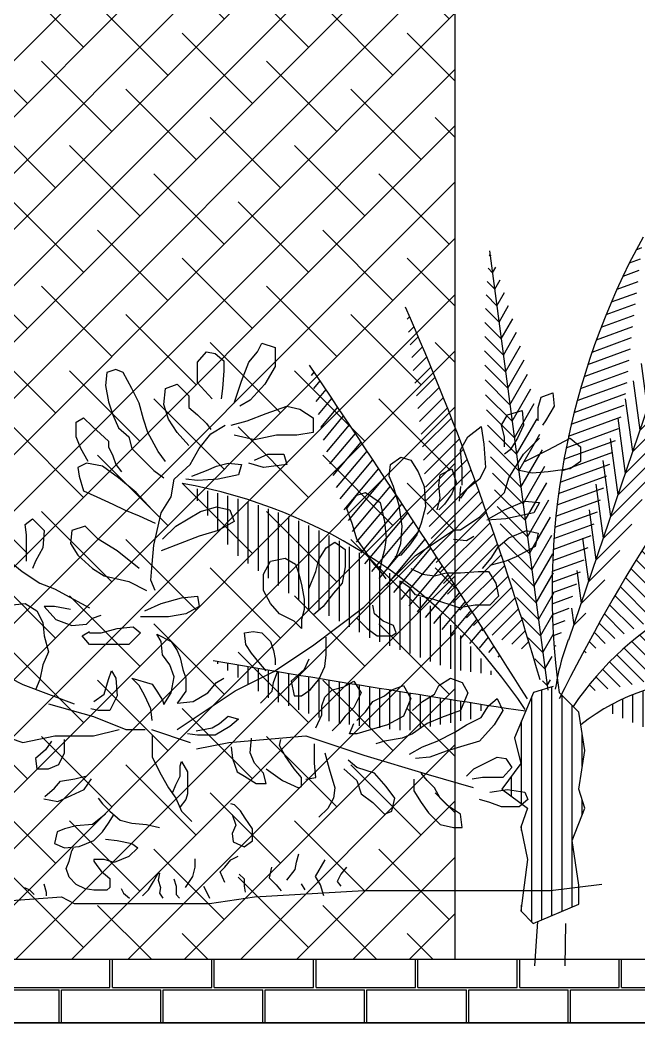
# Model space of a CAD drawing. Header units: inches. Extents: x -370 to 18, y -197 to 199.
# Drawn here: x -22.07 to -20.126, y 12.804 to 15.954 of the extents above; entities that cross this region are included whole.
import ezdxf

# ---------------------------------------------------------------- set-up
doc = ezdxf.new("R2010")
doc.units = ezdxf.units.IN
doc.header["$MEASUREMENT"] = 0
for name, color, linetype in [('artefactos', 1, 'Continuous'), ('aux2', 194, 'Continuous'), ('MUEBLES', 7, 'Continuous')]:
    doc.layers.add(name, color=color, linetype=linetype)

# ---------------------------------------------------------------- blocks, each defined once
blk = doc.blocks.new('A$C1E3C3A8C')
at = {"layer": 'artefactos', "color": 116, "true_color": 0x136734}
for p, q in [((4.071, 0.8853), (4.0776, 0.8985)), ((4.0776, 0.8985), (4.0973, 0.8919)), ((4.0973, 0.8919), (4.0973, 0.8634)), ((3.9811, 0.8699), (3.9942, 0.8853)), ((3.9942, 0.8853), (4.0074, 0.8831)), ((4.0074, 0.8831), (4.0206, 0.8721)), ((4.0578, 0.8699), (4.071, 0.8853)), ((3.8583, 0.859), (3.8451, 0.8546)), ((3.8692, 0.8546), (3.8583, 0.859)), ((3.9811, 0.8392), (3.9811, 0.8699)), ((4.0206, 0.8721), (4.0206, 0.8568)), ((4.0469, 0.8414), (4.0578, 0.8699)), ((4.0973, 0.8634), (4.082, 0.837)), ((3.8451, 0.8546), (3.8429, 0.8348)), ((3.8824, 0.8304), (3.8692, 0.8546)), ((4.0206, 0.8568), (4.0184, 0.8304)), ((3.8429, 0.8348), (3.8473, 0.8107)), ((3.8933, 0.8085), (3.8824, 0.8304)), ((3.9306, 0.8063), (3.9328, 0.8304)), ((3.9328, 0.8304), (3.9504, 0.837)), ((3.9504, 0.837), (3.9679, 0.8195)), ((4.003, 0.8151), (3.9811, 0.8392)), ((4.0184, 0.8304), (4.0162, 0.8151)), ((4.0359, 0.8085), (4.0469, 0.8414)), ((4.082, 0.837), (4.06, 0.8129)), ((3.9679, 0.8195), (3.9679, 0.8019)), ((4.06, 0.8129), (4.0447, 0.8041)), ((4.4921, 0.8019), (4.4965, 0.8173)), ((4.4965, 0.8173), (4.514, 0.8239)), ((4.514, 0.8239), (4.5162, 0.8041)), ((3.8473, 0.8107), (3.8539, 0.7909)), ((3.8999, 0.7843), (3.8933, 0.8085)), ((3.9372, 0.7843), (3.9306, 0.8063)), ((3.9679, 0.8019), (3.9811, 0.7909)), ((4.0842, 0.7931), (4.1149, 0.8041)), ((4.1149, 0.8041), (4.1346, 0.7997)), ((4.1346, 0.7997), (4.1543, 0.7865)), ((4.446, 0.7909), (4.468, 0.7975)), ((4.468, 0.7975), (4.4701, 0.7756)), ((4.4921, 0.7822), (4.4921, 0.8019)), ((4.5162, 0.8041), (4.503, 0.7822)), ((3.799, 0.78), (3.81, 0.7865)), ((3.81, 0.7865), (3.8232, 0.7734)), ((3.8539, 0.7909), (3.8626, 0.7712)), ((3.9065, 0.7646), (3.8999, 0.7843)), ((3.9504, 0.7646), (3.9372, 0.7843)), ((3.9811, 0.7909), (3.9942, 0.7778)), ((4.0556, 0.7822), (4.0842, 0.7931)), ((4.1543, 0.7865), (4.1543, 0.7646)), ((4.4373, 0.7756), (4.446, 0.7909)), ((3.799, 0.758), (3.799, 0.78)), ((3.8232, 0.7734), (3.8473, 0.7514)), ((3.8626, 0.7712), (3.878, 0.758)), ((3.9942, 0.7778), (4.0008, 0.769)), ((4.0008, 0.7624), (4.0227, 0.7756)), ((4.0315, 0.7756), (4.0556, 0.7822)), ((4.3868, 0.758), (4.4065, 0.7734)), ((4.4065, 0.7734), (4.4109, 0.747)), ((4.4416, 0.758), (4.4373, 0.7756)), ((4.4701, 0.7756), (4.4614, 0.7558)), ((4.503, 0.7822), (4.4987, 0.7756)), ((3.8056, 0.7405), (3.799, 0.758)), ((3.878, 0.758), (3.8824, 0.7405)), ((3.9219, 0.7361), (3.9065, 0.7646)), ((3.9679, 0.7448), (3.9504, 0.7646)), ((3.9833, 0.7405), (4.0008, 0.7624)), ((4.0666, 0.7536), (4.0359, 0.7602)), ((4.0995, 0.7602), (4.0666, 0.7536)), ((4.1302, 0.7602), (4.0995, 0.7602)), ((4.1543, 0.7646), (4.1302, 0.7602)), ((4.3758, 0.7383), (4.3868, 0.758)), ((4.4416, 0.7427), (4.4416, 0.758)), ((4.4614, 0.7558), (4.4504, 0.7383)), ((4.4701, 0.7317), (4.4943, 0.7558)), ((4.5074, 0.7383), (4.5403, 0.7558)), ((4.5403, 0.7558), (4.5557, 0.7427)), ((3.8166, 0.7207), (3.8056, 0.7405)), ((3.8473, 0.7514), (3.8473, 0.7427)), ((3.8473, 0.7427), (3.8539, 0.7295)), ((3.8824, 0.7405), (3.9021, 0.7207)), ((3.9701, 0.7163), (3.9833, 0.7405)), ((4.378, 0.7097), (4.3758, 0.7383)), ((4.4109, 0.747), (4.4131, 0.7119)), ((4.4504, 0.7383), (4.4416, 0.7317)), ((4.4723, 0.7207), (4.5074, 0.7383)), ((4.5557, 0.7427), (4.5557, 0.7207)), ((3.8539, 0.7295), (3.8583, 0.7163)), ((3.9328, 0.7207), (3.9219, 0.7361)), ((4.0666, 0.7229), (4.0863, 0.7317)), ((4.0863, 0.7317), (4.1105, 0.7317)), ((4.1105, 0.7317), (4.1149, 0.7163)), ((4.2706, 0.7163), (4.2859, 0.7273)), ((4.2859, 0.7273), (4.3013, 0.7229)), ((4.3013, 0.7229), (4.3122, 0.7053)), ((4.4482, 0.6966), (4.4701, 0.7317)), ((3.8144, 0.7185), (3.8012, 0.7119)), ((3.8012, 0.7119), (3.8034, 0.6988)), ((3.8385, 0.7141), (3.8144, 0.7185)), ((3.8626, 0.6966), (3.8385, 0.7141)), ((3.8583, 0.7163), (3.867, 0.7053)), ((3.9021, 0.7207), (3.9153, 0.7075)), ((3.9153, 0.7075), (3.9306, 0.6966)), ((3.946, 0.6944), (3.9701, 0.7163)), ((3.9723, 0.6988), (3.9942, 0.7075)), ((3.9942, 0.7075), (4.0096, 0.7141)), ((4.0096, 0.7141), (4.0271, 0.7185)), ((4.0271, 0.7185), (4.0469, 0.7163)), ((4.0469, 0.7163), (4.0425, 0.701)), ((4.0798, 0.7119), (4.0578, 0.7185)), ((4.1149, 0.7163), (4.0798, 0.7119)), ((4.2684, 0.6988), (4.2706, 0.7163)), ((4.3451, 0.701), (4.3627, 0.7097)), ((4.3627, 0.7097), (4.3693, 0.69)), ((4.378, 0.6856), (4.378, 0.7097)), ((4.4131, 0.7119), (4.4044, 0.6944)), ((4.4833, 0.7032), (4.4636, 0.7075)), ((4.5403, 0.7097), (4.5074, 0.7053)), ((4.5557, 0.7207), (4.5403, 0.7097)), ((3.8034, 0.6988), (3.81, 0.6768)), ((3.889, 0.6746), (3.8626, 0.6966)), ((3.9416, 0.668), (3.946, 0.6944)), ((3.9811, 0.6922), (3.9635, 0.6944)), ((4.0118, 0.6944), (3.9811, 0.6922)), ((4.0425, 0.701), (4.0118, 0.6944)), ((4.275, 0.6834), (4.2684, 0.6988)), ((4.3122, 0.7053), (4.321, 0.6834)), ((4.3429, 0.6856), (4.3451, 0.701)), ((4.4044, 0.6944), (4.3846, 0.679)), ((4.4416, 0.6746), (4.4482, 0.6966)), ((4.5074, 0.7053), (4.4833, 0.7032)), ((4.2837, 0.6549), (4.275, 0.6834)), ((4.321, 0.6834), (4.3232, 0.6527)), ((4.3451, 0.6658), (4.3429, 0.6856)), ((4.3693, 0.69), (4.3627, 0.6724)), ((4.3758, 0.6834), (4.3736, 0.6615)), ((4.3846, 0.679), (4.3758, 0.6658)), ((3.81, 0.6768), (3.8297, 0.668)), ((3.8297, 0.668), (3.8539, 0.6571)), ((3.9131, 0.6483), (3.889, 0.6746)), ((3.9262, 0.6439), (3.9416, 0.668)), ((4.2048, 0.6505), (4.2201, 0.6702)), ((4.2201, 0.6702), (4.2333, 0.6746)), ((4.2333, 0.6746), (4.2552, 0.6593)), ((4.3408, 0.6483), (4.3451, 0.6658)), ((4.3627, 0.6724), (4.3517, 0.6571)), ((4.4197, 0.6527), (4.4416, 0.6746)), ((3.8539, 0.6571), (3.8714, 0.6483)), ((3.8714, 0.6483), (3.8933, 0.6395)), ((3.9855, 0.6461), (4.0096, 0.6527)), ((4.0096, 0.6527), (4.0293, 0.6483)), ((4.0293, 0.6483), (4.0359, 0.6307)), ((4.2135, 0.6263), (4.2048, 0.6505)), ((4.2552, 0.6593), (4.2618, 0.6307)), ((4.2881, 0.6241), (4.2837, 0.6549)), ((4.3232, 0.6527), (4.3166, 0.6285)), ((4.3517, 0.6571), (4.3429, 0.6483)), ((4.4045, 0.6379), (4.4197, 0.6527)), ((4.4175, 0.6351), (4.4416, 0.6483)), ((4.4416, 0.6483), (4.4723, 0.6615)), ((4.4723, 0.6615), (4.4943, 0.6593)), ((4.4943, 0.6593), (4.4855, 0.6439)), ((3.7223, 0.6263), (3.7332, 0.6351)), ((3.7332, 0.6351), (3.7508, 0.6176)), ((3.8933, 0.6395), (3.9175, 0.6285)), ((3.9219, 0.6241), (3.9262, 0.6439)), ((3.9482, 0.6241), (3.9855, 0.6461)), ((4.3755, 0.6186), (4.4045, 0.6379)), ((4.4438, 0.6351), (4.4153, 0.6329)), ((4.4855, 0.6439), (4.4438, 0.6351)), ((3.7245, 0.611), (3.7223, 0.6263)), ((3.7508, 0.6176), (3.7486, 0.5912)), ((3.7925, 0.6176), (3.7903, 0.5978)), ((3.8122, 0.6241), (3.7925, 0.6176)), ((3.8319, 0.6044), (3.8122, 0.6241)), ((3.9153, 0.5956), (3.9219, 0.6241)), ((3.9284, 0.6044), (3.9482, 0.6241)), ((4.0118, 0.6176), (3.9833, 0.6088)), ((4.0359, 0.6307), (4.0118, 0.6176)), ((4.2201, 0.6044), (4.2135, 0.6263)), ((4.2618, 0.6307), (4.264, 0.6066)), ((4.2859, 0.5978), (4.2881, 0.6241)), ((4.3079, 0.5799), (4.3659, 0.6186)), ((4.3166, 0.6285), (4.31, 0.611)), ((4.3659, 0.6186), (4.3755, 0.6186)), ((4.4482, 0.6066), (4.4745, 0.6176)), ((4.4745, 0.6176), (4.4921, 0.6132)), ((3.7245, 0.5934), (3.7245, 0.611)), ((3.8605, 0.5868), (3.8319, 0.6044)), ((3.9833, 0.6088), (3.9548, 0.5978)), ((4.2311, 0.589), (4.2201, 0.6044)), ((4.264, 0.6066), (4.2618, 0.589)), ((4.31, 0.611), (4.2991, 0.5956)), ((4.3649, 0.6044), (4.3846, 0.6022)), ((4.3846, 0.6022), (4.3956, 0.6088)), ((4.4329, 0.5934), (4.4482, 0.6066)), ((4.4921, 0.6132), (4.4877, 0.5934)), ((3.7245, 0.5715), (3.7245, 0.5934)), ((3.7486, 0.5912), (3.7376, 0.5715)), ((3.7903, 0.5978), (3.8012, 0.5803)), ((3.8933, 0.5605), (3.8605, 0.5868)), ((3.9131, 0.5671), (3.9153, 0.5956)), ((3.9548, 0.5978), (3.9262, 0.5868)), ((4.1631, 0.5737), (4.1741, 0.5912)), ((4.1741, 0.5912), (4.1872, 0.6)), ((4.1872, 0.6), (4.2026, 0.589)), ((4.2026, 0.589), (4.2026, 0.5627)), ((4.2443, 0.5693), (4.2311, 0.589)), ((4.2618, 0.589), (4.2574, 0.5737)), ((4.2793, 0.5781), (4.2859, 0.5978)), ((4.2991, 0.5956), (4.2859, 0.5803)), ((4.4219, 0.5759), (4.4329, 0.5934)), ((4.4877, 0.5934), (4.4592, 0.5781)), ((3.696, 0.5737), (3.7179, 0.5561)), ((3.8012, 0.5803), (3.8232, 0.5605)), ((4.0907, 0.5715), (4.1127, 0.5759)), ((4.1127, 0.5759), (4.128, 0.5671)), ((4.1587, 0.5561), (4.1631, 0.5737)), ((4.2574, 0.5737), (4.2552, 0.5605)), ((4.2662, 0.5605), (4.2793, 0.5781)), ((4.2859, 0.5803), (4.2772, 0.5781)), ((4.2789, 0.5509), (4.3079, 0.5799)), ((4.4087, 0.5605), (4.4219, 0.5759)), ((4.4592, 0.5781), (4.4438, 0.5715)), ((3.7376, 0.5715), (3.7332, 0.5605)), ((3.8232, 0.5605), (3.8407, 0.5495)), ((3.9109, 0.5429), (3.9131, 0.5671)), ((4.0798, 0.5517), (4.0907, 0.5715)), ((4.128, 0.5671), (4.1324, 0.5539)), ((4.2026, 0.5627), (4.1982, 0.5386)), ((4.2574, 0.5539), (4.2443, 0.5693)), ((4.3013, 0.5605), (4.3188, 0.5517)), ((4.4438, 0.5715), (4.4197, 0.5649)), ((3.7179, 0.5561), (3.7442, 0.5386)), ((3.8407, 0.5495), (3.878, 0.5408)), ((3.9175, 0.5276), (3.9109, 0.5429)), ((4.0798, 0.5276), (4.0798, 0.5517)), ((4.1324, 0.5539), (4.1368, 0.5364)), ((4.1478, 0.5298), (4.1587, 0.5561)), ((4.2307, 0.5026), (4.2789, 0.5509)), ((4.264, 0.5451), (4.2574, 0.5539)), ((4.3188, 0.5517), (4.3364, 0.5495)), ((4.3364, 0.5495), (4.3539, 0.5539)), ((4.3539, 0.5539), (4.3758, 0.5539)), ((4.3758, 0.5539), (4.4022, 0.5561)), ((4.4022, 0.5561), (4.4175, 0.5561)), ((4.4175, 0.5561), (4.4285, 0.5386)), ((3.7442, 0.5386), (3.7661, 0.5298)), ((3.7661, 0.5298), (3.7947, 0.5144)), ((3.878, 0.5408), (3.9043, 0.5276)), ((4.0907, 0.5078), (4.0798, 0.5276)), ((4.1368, 0.5364), (4.139, 0.5254)), ((4.1478, 0.5122), (4.1478, 0.5298)), ((4.1982, 0.5386), (4.185, 0.5232)), ((4.2991, 0.532), (4.2859, 0.5408)), ((4.3079, 0.521), (4.2991, 0.532)), ((4.4285, 0.5386), (4.4329, 0.5188)), ((3.7947, 0.5144), (3.8188, 0.5012)), ((3.9262, 0.5078), (3.9569, 0.5166)), ((3.9569, 0.5166), (3.9811, 0.5188)), ((3.9811, 0.5188), (3.9833, 0.5034)), ((4.139, 0.5254), (4.1412, 0.5144)), ((4.1412, 0.5144), (4.1412, 0.4991)), ((4.1478, 0.4991), (4.1478, 0.5122)), ((4.185, 0.5232), (4.1697, 0.5034)), ((4.3342, 0.5144), (4.3079, 0.521)), ((4.3736, 0.5012), (4.3342, 0.5144)), ((4.4329, 0.5188), (4.4197, 0.5056)), ((3.6982, 0.5056), (3.7223, 0.5078)), ((3.7223, 0.5078), (3.7398, 0.4969)), ((3.7398, 0.4969), (3.7486, 0.4793)), ((3.7508, 0.5034), (3.7683, 0.4837)), ((3.7661, 0.5034), (3.7508, 0.5034)), ((3.7903, 0.4991), (3.7661, 0.5034)), ((3.9021, 0.4969), (3.9262, 0.5078)), ((3.9833, 0.5034), (3.9635, 0.4925)), ((4.1039, 0.4925), (4.0907, 0.5078)), ((4.1412, 0.4991), (4.1368, 0.4837)), ((4.1697, 0.5034), (4.1543, 0.4903)), ((4.192, 0.4736), (4.2307, 0.5026)), ((4.2464, 0.4925), (4.2443, 0.5056)), ((4.3978, 0.5056), (4.3736, 0.5012)), ((4.4197, 0.5056), (4.3978, 0.5056)), ((3.7683, 0.4837), (3.7925, 0.4749)), ((3.8144, 0.4771), (3.8232, 0.4859)), ((3.8232, 0.4859), (3.8363, 0.4903)), ((3.9153, 0.4881), (3.8955, 0.4881)), ((3.9372, 0.4881), (3.9153, 0.4881)), ((3.9635, 0.4925), (3.9372, 0.4881)), ((4.1258, 0.4815), (4.1039, 0.4925)), ((4.1368, 0.4705), (4.1258, 0.4815)), ((4.1368, 0.4837), (4.1368, 0.4705)), ((4.2201, 0.4859), (4.2355, 0.4705)), ((4.2596, 0.4815), (4.2464, 0.4925)), ((4.275, 0.4749), (4.2596, 0.4815)), ((3.7486, 0.4793), (3.7508, 0.4596)), ((3.7925, 0.4749), (3.8144, 0.4771)), ((3.8363, 0.4639), (3.8605, 0.4705)), ((3.8605, 0.4705), (3.8846, 0.4727)), ((3.8846, 0.4727), (3.8955, 0.4639)), ((4.1534, 0.4446), (4.192, 0.4736)), ((4.2355, 0.4705), (4.2508, 0.4596)), ((4.2793, 0.4639), (4.275, 0.4749)), ((3.7508, 0.4596), (3.7574, 0.4354)), ((3.8078, 0.4596), (3.8188, 0.4661)), ((3.8188, 0.4464), (3.8078, 0.4596)), ((3.8188, 0.4639), (3.8363, 0.4639)), ((3.8955, 0.4639), (3.878, 0.4464)), ((3.9197, 0.4617), (3.9416, 0.4508)), ((3.9262, 0.4508), (3.9197, 0.4617)), ((4.0513, 0.4639), (4.0644, 0.4661)), ((4.0534, 0.4464), (4.0513, 0.4639)), ((4.0644, 0.4661), (4.0776, 0.4639)), ((4.0776, 0.4639), (4.0907, 0.4508)), ((4.1741, 0.4464), (4.1741, 0.4574)), ((4.2508, 0.4596), (4.2728, 0.4596)), ((4.2728, 0.4596), (4.2793, 0.4639)), ((3.8473, 0.4464), (3.8188, 0.4464)), ((3.878, 0.4464), (3.8473, 0.4464)), ((3.9284, 0.431), (3.9262, 0.4508)), ((3.9416, 0.4508), (3.9504, 0.4376)), ((3.9504, 0.4376), (3.9548, 0.4266)), ((4.0622, 0.4332), (4.0534, 0.4464)), ((4.0907, 0.4508), (4.0951, 0.4376)), ((4.0951, 0.4376), (4.0973, 0.4244)), ((4.0954, 0.4059), (4.1534, 0.4446)), ((4.1741, 0.431), (4.1741, 0.4464)), ((3.7574, 0.4354), (3.7486, 0.4157)), ((3.9394, 0.4157), (3.9284, 0.431)), ((3.9548, 0.4266), (3.9591, 0.4091)), ((4.0732, 0.4201), (4.0622, 0.4332)), ((4.0973, 0.4244), (4.0973, 0.4157)), ((4.1478, 0.4244), (4.1412, 0.4091)), ((4.1719, 0.4135), (4.1741, 0.431)), ((3.6608, 0.4156), (3.7187, 0.3866)), ((3.7486, 0.4157), (3.7442, 0.3937)), ((3.8473, 0.3937), (3.8517, 0.4069)), ((3.8517, 0.4069), (3.8583, 0.3959)), ((3.946, 0.3981), (3.9394, 0.4157)), ((3.9591, 0.4091), (3.9635, 0.3959)), ((4.0842, 0.4069), (4.0732, 0.4201)), ((4.0951, 0.3893), (4.1017, 0.4069)), ((4.1412, 0.4091), (4.1214, 0.3915)), ((4.1631, 0.3937), (4.1719, 0.4135)), ((3.7442, 0.3937), (3.7376, 0.3784)), ((3.8407, 0.3718), (3.8473, 0.3937)), ((3.8583, 0.3959), (3.8605, 0.3696)), ((3.8824, 0.3959), (3.9131, 0.3871)), ((3.8933, 0.3849), (3.8824, 0.3959)), ((3.9416, 0.374), (3.946, 0.3981)), ((3.9635, 0.3959), (3.9635, 0.3762)), ((4.0096, 0.3893), (4.0206, 0.3959)), ((4.0375, 0.377), (4.0954, 0.4059)), ((4.1214, 0.3915), (4.1258, 0.3696)), ((4.1499, 0.3784), (4.1631, 0.3937)), ((4.2004, 0.3827), (4.2157, 0.3915)), ((4.2157, 0.3915), (4.2267, 0.374)), ((4.3429, 0.3849), (4.3605, 0.3959)), ((4.3605, 0.3959), (4.378, 0.3893)), ((3.7187, 0.3866), (3.796, 0.3576)), ((3.9021, 0.3696), (3.8933, 0.3849)), ((3.9131, 0.3871), (3.9197, 0.3762)), ((3.9197, 0.3762), (3.9284, 0.363)), ((3.9505, 0.319), (4.0375, 0.377)), ((3.9635, 0.3762), (3.9526, 0.3608)), ((3.9964, 0.374), (4.0096, 0.3893)), ((4.0754, 0.3586), (4.0929, 0.3762)), ((4.0929, 0.3762), (4.0951, 0.3893)), ((4.1368, 0.3696), (4.1499, 0.3784)), ((4.1719, 0.3674), (4.1828, 0.3784)), ((4.1828, 0.3784), (4.2004, 0.3827)), ((4.2618, 0.3696), (4.2728, 0.3784)), ((4.2728, 0.3784), (4.2903, 0.3849)), ((4.2903, 0.3849), (4.3013, 0.3652)), ((4.3364, 0.3718), (4.3429, 0.3849)), ((4.378, 0.3893), (4.3868, 0.374)), ((3.8254, 0.3608), (3.8407, 0.3718)), ((3.8605, 0.3696), (3.8495, 0.3476)), ((3.9109, 0.3498), (3.9021, 0.3696)), ((3.9284, 0.363), (3.9306, 0.3564)), ((3.9306, 0.3564), (3.9416, 0.374)), ((3.9745, 0.3608), (3.9964, 0.374)), ((4.1258, 0.3696), (4.1368, 0.3696)), ((4.1675, 0.3542), (4.1719, 0.3674)), ((4.2267, 0.374), (4.2157, 0.352)), ((4.2443, 0.3608), (4.2618, 0.3696)), ((4.3013, 0.3652), (4.2903, 0.3389)), ((4.3188, 0.3608), (4.3364, 0.3718)), ((4.3868, 0.374), (4.3758, 0.3476)), ((4.4175, 0.3542), (4.4307, 0.3652)), ((4.4307, 0.3652), (4.4394, 0.3476)), ((3.7574, 0.3576), (3.825, 0.3383)), ((3.8319, 0.3476), (3.821, 0.3498)), ((3.8495, 0.3476), (3.8319, 0.3476)), ((3.9131, 0.3323), (3.9109, 0.3498)), ((3.9504, 0.3586), (3.9745, 0.3608)), ((3.9526, 0.3608), (3.9504, 0.3586)), ((4.1675, 0.341), (4.1675, 0.3542)), ((4.2157, 0.352), (4.2026, 0.3389)), ((4.2333, 0.3454), (4.2443, 0.3608)), ((4.3035, 0.3476), (4.3188, 0.3608)), ((4.3758, 0.3476), (4.3473, 0.3367)), ((4.4065, 0.3367), (4.4175, 0.3542)), ((4.4394, 0.3476), (4.4263, 0.3257)), ((3.825, 0.3383), (3.8733, 0.319)), ((4.014, 0.3279), (4.0271, 0.3389)), ((4.0271, 0.3389), (4.0425, 0.3345)), ((4.0425, 0.3345), (4.0293, 0.3235)), ((4.1587, 0.3213), (4.1675, 0.341)), ((4.2026, 0.3389), (4.1938, 0.3279)), ((4.2201, 0.3323), (4.2333, 0.3454)), ((4.2903, 0.3389), (4.2662, 0.3257)), ((4.3473, 0.3367), (4.3254, 0.3279)), ((4.3846, 0.3257), (4.4065, 0.3367)), ((3.6608, 0.319), (3.7187, 0.2996)), ((3.825, 0.3093), (3.8636, 0.319)), ((3.8733, 0.319), (3.9022, 0.319)), ((3.9119, 0.319), (3.9699, 0.2996)), ((3.9789, 0.3169), (4.003, 0.3213)), ((4.003, 0.3213), (4.014, 0.3279)), ((4.0293, 0.3235), (4.0074, 0.3103)), ((4.185, 0.3191), (4.1828, 0.3169)), ((4.1938, 0.3279), (4.185, 0.3191)), ((4.2092, 0.3125), (4.2157, 0.3279)), ((4.2421, 0.3191), (4.2201, 0.3125)), ((4.2662, 0.3257), (4.2421, 0.3191)), ((4.3254, 0.3279), (4.3035, 0.3125)), ((4.3671, 0.3147), (4.3846, 0.3257)), ((4.4263, 0.3257), (4.4044, 0.3015)), ((3.7187, 0.2996), (3.767, 0.3093)), ((3.7618, 0.3015), (3.753, 0.2884)), ((3.767, 0.3093), (3.825, 0.3093)), ((3.7815, 0.284), (3.7815, 0.3037)), ((3.9131, 0.3103), (3.9131, 0.2774)), ((3.9811, 0.3103), (3.9657, 0.3125)), ((4.0074, 0.3103), (3.9811, 0.3103)), ((4.0278, 0.2996), (4.1437, 0.3093)), ((4.06, 0.284), (4.0622, 0.3059)), ((4.1039, 0.295), (4.1061, 0.3037)), ((4.1437, 0.3093), (4.2307, 0.2803)), ((4.2201, 0.3125), (4.2092, 0.3125)), ((4.2618, 0.3015), (4.2486, 0.2972)), ((4.2881, 0.3059), (4.2618, 0.3015)), ((4.3035, 0.3125), (4.2881, 0.3059)), ((4.3188, 0.2928), (4.3408, 0.3015)), ((4.3408, 0.3015), (4.3671, 0.3147)), ((4.4044, 0.3015), (4.3758, 0.2928)), ((3.753, 0.2884), (3.7376, 0.2752)), ((3.9795, 0.29), (4.0278, 0.2996)), ((4.0315, 0.2928), (4.0337, 0.2752)), ((4.1127, 0.2796), (4.1039, 0.295)), ((4.1565, 0.284), (4.1565, 0.2972)), ((4.2991, 0.2818), (4.3188, 0.2928)), ((4.3539, 0.2862), (4.3298, 0.2774)), ((4.3758, 0.2928), (4.3539, 0.2862)), ((3.7376, 0.2752), (3.7398, 0.2598)), ((3.7727, 0.2664), (3.7815, 0.284)), ((3.9131, 0.2774), (3.9262, 0.2511)), ((3.9548, 0.2642), (3.9569, 0.2708)), ((3.9569, 0.2708), (3.9657, 0.2555)), ((4.0337, 0.2752), (4.0403, 0.2555)), ((4.0666, 0.2686), (4.06, 0.284)), ((4.1258, 0.2598), (4.1127, 0.2796)), ((4.1565, 0.2686), (4.1565, 0.284)), ((4.1719, 0.284), (4.1785, 0.2598)), ((4.2201, 0.262), (4.207, 0.273)), ((4.2307, 0.2803), (4.3272, 0.2513)), ((4.3298, 0.2774), (4.3079, 0.2752)), ((4.3956, 0.2598), (4.4175, 0.2708)), ((4.4175, 0.2708), (4.4307, 0.2774)), ((4.4307, 0.2774), (4.4438, 0.2752)), ((4.4438, 0.2752), (4.4526, 0.262)), ((3.7398, 0.2598), (3.7574, 0.2598)), ((3.7574, 0.2598), (3.7727, 0.2664)), ((3.9548, 0.2577), (3.9548, 0.2642)), ((3.9548, 0.2489), (3.9548, 0.2577)), ((4.0798, 0.2533), (4.0666, 0.2686)), ((4.0842, 0.2598), (4.1083, 0.2423)), ((4.1368, 0.2467), (4.1258, 0.2598)), ((4.1587, 0.2467), (4.1565, 0.2686)), ((4.1785, 0.2598), (4.1872, 0.2313)), ((4.2004, 0.2598), (4.2201, 0.2423)), ((4.2464, 0.2533), (4.2201, 0.262)), ((4.3846, 0.2489), (4.3956, 0.2598)), ((4.4526, 0.262), (4.4394, 0.2467)), ((3.7662, 0.2308), (3.7751, 0.2415)), ((3.7751, 0.2415), (3.7966, 0.2451)), ((3.7966, 0.2451), (3.8127, 0.2487)), ((3.8109, 0.229), (3.8217, 0.2451)), ((3.9262, 0.2511), (3.9372, 0.2313)), ((3.9482, 0.2357), (3.9548, 0.2489)), ((3.9657, 0.2555), (3.9657, 0.2445)), ((3.9657, 0.2445), (3.9657, 0.2225)), ((4.0403, 0.2555), (4.0513, 0.2489)), ((4.0513, 0.2489), (4.0688, 0.2379)), ((4.0842, 0.2379), (4.0798, 0.2533)), ((4.1083, 0.2423), (4.1324, 0.2313)), ((4.1368, 0.2335), (4.1368, 0.2467)), ((4.1434, 0.2445), (4.1587, 0.2467)), ((4.2201, 0.2423), (4.2267, 0.2225)), ((4.264, 0.2335), (4.2464, 0.2533)), ((4.3057, 0.2445), (4.3057, 0.2269)), ((4.3254, 0.2423), (4.3166, 0.2533)), ((4.3364, 0.2313), (4.3254, 0.2423)), ((4.3272, 0.2513), (4.3949, 0.232)), ((4.4087, 0.2467), (4.3934, 0.2445)), ((4.4394, 0.2467), (4.4087, 0.2467)), ((3.7519, 0.2182), (3.7662, 0.2308)), ((3.7912, 0.22), (3.8109, 0.229)), ((3.9372, 0.2313), (3.9482, 0.216)), ((3.9438, 0.2247), (3.9482, 0.2357)), ((4.0688, 0.2379), (4.0842, 0.2379)), ((4.1324, 0.2313), (4.1368, 0.2335)), ((4.1872, 0.2313), (4.185, 0.216)), ((4.2772, 0.216), (4.264, 0.2335)), ((4.3057, 0.2269), (4.3166, 0.2094)), ((4.3451, 0.216), (4.3364, 0.2313)), ((4.4197, 0.2247), (4.446, 0.2291)), ((4.446, 0.2291), (4.4723, 0.2247)), ((3.7501, 0.2147), (3.7715, 0.2111)), ((3.7715, 0.2111), (3.7912, 0.22)), ((3.8319, 0.216), (3.8385, 0.2072)), ((3.9482, 0.216), (3.9569, 0.1962)), ((3.9635, 0.2138), (3.9548, 0.2028)), ((3.9657, 0.2225), (3.9635, 0.2138)), ((4.185, 0.216), (4.1763, 0.2006)), ((4.2267, 0.2225), (4.2443, 0.2094)), ((4.2728, 0.1962), (4.2772, 0.216)), ((4.3561, 0.205), (4.3451, 0.216)), ((4.4197, 0.2094), (4.4044, 0.2138)), ((4.4767, 0.2138), (4.4636, 0.2028)), ((4.4723, 0.2247), (4.4767, 0.2138)), ((3.8385, 0.2072), (3.8495, 0.1962)), ((3.8495, 0.1962), (3.8648, 0.183)), ((3.9569, 0.1962), (3.9723, 0.1808)), ((4.0365, 0.2057), (4.0311, 0.2075)), ((4.0454, 0.1968), (4.0365, 0.2057)), ((4.0526, 0.186), (4.0454, 0.1968)), ((4.1763, 0.2006), (4.1631, 0.1874)), ((4.2443, 0.2094), (4.2618, 0.1918)), ((4.2618, 0.1918), (4.2728, 0.1962)), ((4.3166, 0.2094), (4.3276, 0.194)), ((4.3758, 0.1918), (4.3561, 0.205)), ((4.4373, 0.2028), (4.4197, 0.2094)), ((4.4636, 0.2028), (4.4373, 0.2028)), ((3.8429, 0.1918), (3.8232, 0.1765)), ((3.8473, 0.1786), (3.8561, 0.1918)), ((3.8648, 0.183), (3.8824, 0.1786)), ((4.0329, 0.1914), (4.0383, 0.1753)), ((4.0633, 0.1699), (4.0526, 0.186)), ((4.3276, 0.194), (4.3451, 0.1765)), ((4.378, 0.1721), (4.3758, 0.1918)), ((3.7815, 0.1699), (3.7705, 0.1655)), ((3.799, 0.1743), (3.7815, 0.1699)), ((3.8232, 0.1765), (3.799, 0.1743)), ((3.8385, 0.1655), (3.8473, 0.1786)), ((3.8824, 0.1786), (3.9043, 0.1765)), ((3.9043, 0.1765), (3.9241, 0.1721)), ((4.0383, 0.1753), (4.0329, 0.1627)), ((4.0633, 0.152), (4.0633, 0.1699)), ((4.3451, 0.1765), (4.3649, 0.1721)), ((4.3649, 0.1721), (4.378, 0.1721)), ((3.7705, 0.1655), (3.7661, 0.1479)), ((3.8034, 0.1435), (3.8254, 0.1523)), ((3.8254, 0.1523), (3.8385, 0.1655)), ((3.8429, 0.1545), (3.8605, 0.1523)), ((3.8605, 0.1523), (3.8824, 0.1479)), ((4.0329, 0.1627), (4.0347, 0.1502)), ((4.0508, 0.143), (4.0633, 0.152)), ((3.7661, 0.1479), (3.7815, 0.1413)), ((3.7815, 0.1413), (3.8034, 0.1435)), ((3.7881, 0.1216), (3.7925, 0.137)), ((3.7925, 0.137), (3.7947, 0.1413)), ((3.8912, 0.1413), (3.878, 0.1282)), ((3.8824, 0.1479), (3.8912, 0.1413)), ((4.0347, 0.1502), (4.0508, 0.143)), ((3.7837, 0.1106), (3.7881, 0.1216)), ((3.8254, 0.1238), (3.8254, 0.1216)), ((3.8407, 0.1238), (3.8254, 0.1238)), ((3.8254, 0.1216), (3.8297, 0.115)), ((3.8561, 0.1194), (3.8407, 0.1238)), ((3.878, 0.1282), (3.8561, 0.1194)), ((3.9774, 0.1126), (3.9774, 0.1251)), ((4.0221, 0.1126), (4.0311, 0.1233)), ((4.0311, 0.1233), (4.0418, 0.1287)), ((4.1295, 0.1197), (4.1331, 0.1323)), ((4.1582, 0.0982), (4.1725, 0.1233)), ((3.7881, 0.0974), (3.7837, 0.1106)), ((3.8297, 0.115), (3.8363, 0.1062)), ((3.8363, 0.1062), (3.8495, 0.0953)), ((3.9738, 0.0982), (3.9774, 0.1126)), ((4.015, 0.1054), (4.0221, 0.1126)), ((4.0221, 0.0893), (4.015, 0.1054)), ((4.0919, 0.1126), (4.0884, 0.0964)), ((4.1152, 0.0929), (4.1277, 0.109)), ((4.1277, 0.109), (4.1295, 0.1197)), ((4.2047, 0.1126), (4.1958, 0.1018)), ((3.799, 0.0865), (3.7881, 0.0974)), ((3.8495, 0.0953), (3.8495, 0.0821)), ((3.9076, 0.0785), (3.9147, 0.0911)), ((3.9147, 0.0911), (3.9219, 0.1036)), ((3.9237, 0.1036), (3.9219, 0.0929)), ((3.9219, 0.1036), (3.9237, 0.1036)), ((3.9219, 0.0929), (3.9255, 0.0821)), ((3.9452, 0.0947), (3.9488, 0.0839)), ((3.9631, 0.0821), (3.9738, 0.0982)), ((4.0436, 0.1018), (4.0508, 0.0947)), ((4.0508, 0.0947), (4.0508, 0.0839)), ((4.0884, 0.0964), (4.0991, 0.0857)), ((4.1653, 0.0857), (4.1582, 0.0982)), ((4.1958, 0.1018), (4.1904, 0.0911)), ((4.1904, 0.0911), (4.1958, 0.0839)), ((3.7214, 0.0821), (3.7286, 0.0785)), ((3.7286, 0.0785), (3.7357, 0.0714)), ((3.7501, 0.0875), (3.7536, 0.075)), ((3.8122, 0.0799), (3.799, 0.0865)), ((3.8254, 0.0777), (3.8122, 0.0799)), ((3.8451, 0.0777), (3.8254, 0.0777)), ((3.8495, 0.0821), (3.8451, 0.0777)), ((3.8664, 0.0803), (3.87, 0.0732)), ((3.8986, 0.0696), (3.9076, 0.0785)), ((3.9255, 0.0821), (3.9237, 0.0732)), ((3.9488, 0.0839), (3.9488, 0.0714)), ((3.9899, 0.0839), (3.9953, 0.0732)), ((4.0508, 0.0839), (4.0526, 0.075)), ((4.0665, 0.0677), (4.2307, 0.0773)), ((4.0991, 0.0857), (4.1063, 0.0767)), ((4.1367, 0.0875), (4.1421, 0.0785)), ((4.1707, 0.0696), (4.1653, 0.0857)), ((4.2307, 0.0773), (4.3176, 0.0773)), ((4.3176, 0.0773), (4.4335, 0.0773)), ((4.4335, 0.0773), (4.5108, 0.0773)), ((4.5108, 0.0773), (4.588, 0.087)), ((3.6415, 0.058), (3.7767, 0.0677)), ((3.7536, 0.075), (3.7536, 0.0696)), ((3.7767, 0.0677), (3.796, 0.058)), ((3.87, 0.0732), (3.8789, 0.066)), ((3.9237, 0.0732), (3.9291, 0.066)), ((3.9488, 0.0714), (3.9541, 0.066)), ((3.9953, 0.0732), (3.9989, 0.066)), ((3.9988, 0.058), (4.0665, 0.0677)), ((3.796, 0.058), (3.8829, 0.058)), ((3.8829, 0.058), (3.9988, 0.058))]:
    blk.add_line(p, q, dxfattribs=at)
blk = doc.blocks.new('*X67')
at = {"color": 0}
for p, q in [((18.5937, 10.2216), (18.5989, 10.2268)), ((18.5968, 10.1964), (18.6074, 10.207)), ((18.5999, 10.1712), (18.6159, 10.1872)), ((18.603, 10.146), (18.6243, 10.1673)), ((18.6061, 10.1208), (18.6327, 10.1474)), ((18.6091, 10.0956), (18.641, 10.1274)), ((18.6122, 10.0704), (18.6492, 10.1073)), ((18.6153, 10.0452), (18.6574, 10.0872)), ((18.6184, 10.02), (18.6655, 10.0671)), ((18.6215, 9.9948), (18.6735, 10.0468)), ((18.6246, 9.9696), (18.6815, 10.0265)), ((18.6265, 9.9433), (18.6894, 10.0061)), ((18.6283, 9.9167), (18.6973, 9.9857)), ((18.63, 9.8902), (18.7051, 9.9652)), ((18.6318, 9.8636), (18.7128, 9.9447)), ((18.6335, 9.8371), (18.7205, 9.9241)), ((18.6375, 9.8128), (18.7281, 9.9034)), ((18.6416, 9.7887), (18.7356, 9.8826)), ((18.6458, 9.7645), (18.7431, 9.8618)), ((18.651, 9.7415), (18.7505, 9.841)), ((18.6585, 9.7207), (18.7579, 9.82)), ((18.666, 9.6999), (18.7651, 9.799)), ((18.6735, 9.6791), (18.7723, 9.7779)), ((18.6849, 9.6622), (18.7795, 9.7568)), ((18.6982, 9.6472), (18.7866, 9.7356)), ((18.7115, 9.6323), (18.7936, 9.7143)), ((18.7249, 9.6173), (18.8005, 9.693)), ((18.7423, 9.6065), (18.8074, 9.6716)), ((18.7618, 9.5977), (18.8142, 9.6501)), ((18.7812, 9.5888), (18.821, 9.6286)), ((18.8005, 9.5799), (18.8276, 9.607)), ((18.8199, 9.5709), (18.8342, 9.5853)), ((18.8394, 9.5621), (18.8408, 9.5635))]:
    blk.add_line(p, q, dxfattribs=at)
blk = doc.blocks.new('*X66')
at = {"color": 0}
for p, q in [((18.7583, 10.3462), (18.7561, 10.3484)), ((18.7626, 10.3136), (18.7537, 10.3225)), ((18.7669, 10.281), (18.7517, 10.2962)), ((18.7712, 10.2484), (18.75, 10.2697)), ((18.7755, 10.2158), (18.7487, 10.2427)), ((18.7798, 10.1832), (18.7477, 10.2154)), ((18.7842, 10.1507), (18.7471, 10.1877)), ((18.7885, 10.1181), (18.7469, 10.1596)), ((18.7928, 10.0855), (18.7472, 10.1311)), ((18.7971, 10.0529), (18.7478, 10.1021)), ((18.8014, 10.0203), (18.749, 10.0727)), ((18.8057, 9.9877), (18.7506, 10.0428)), ((18.81, 9.9551), (18.7527, 10.0124)), ((18.8144, 9.9225), (18.7553, 9.9815)), ((18.8187, 9.8899), (18.7585, 9.95)), ((18.823, 9.8573), (18.7624, 9.9179)), ((18.8273, 9.8247), (18.7668, 9.8851)), ((18.8316, 9.7921), (18.772, 9.8517)), ((18.8359, 9.7595), (18.7779, 9.8175)), ((18.8402, 9.7269), (18.7846, 9.7825)), ((18.8446, 9.6943), (18.7921, 9.7467)), ((18.8489, 9.6617), (18.8006, 9.7099)), ((18.8532, 9.6291), (18.8102, 9.6721)), ((18.8575, 9.5965), (18.8209, 9.6331)), ((18.8618, 9.5639), (18.8329, 9.5928)), ((18.8661, 9.5313), (18.8463, 9.5511)), ((18.8704, 9.4987), (18.8614, 9.5077))]:
    blk.add_line(p, q, dxfattribs=at)
blk = doc.blocks.new('*X65')
at = {"color": 0}
for p, q in [((19.0466, 10.3591), (19.0576, 10.3631)), ((19.0332, 10.3329), (19.0551, 10.3408)), ((19.0206, 10.307), (19.0525, 10.3186)), ((19.0087, 10.2814), (19.05, 10.2964)), ((18.9975, 10.256), (19.0474, 10.2742)), ((18.987, 10.2309), (19.0448, 10.252)), ((18.9772, 10.2061), (19.0423, 10.2298)), ((18.9679, 10.1814), (19.0397, 10.2076)), ((18.9592, 10.157), (19.0372, 10.1854)), ((18.9511, 10.1327), (19.035, 10.1633)), ((18.9435, 10.1087), (19.0328, 10.1412)), ((18.9365, 10.0848), (19.0306, 10.1191)), ((18.9299, 10.0612), (19.0284, 10.097)), ((18.9238, 10.0377), (19.0262, 10.0749)), ((18.9181, 10.0143), (19.0227, 10.0524)), ((18.9129, 9.9911), (19.017, 10.029)), ((18.9081, 9.9681), (19.0113, 10.0057)), ((18.9038, 9.9452), (19.0057, 9.9823)), ((18.8998, 9.9225), (19, 9.959)), ((18.8962, 9.8999), (18.9943, 9.9356)), ((18.8931, 9.8775), (18.9887, 9.9123)), ((18.8902, 9.8552), (18.9824, 9.8887)), ((18.8878, 9.833), (18.9762, 9.8652)), ((18.8857, 9.811), (18.97, 9.8416)), ((18.884, 9.789), (18.9637, 9.8181)), ((18.8826, 9.7673), (18.9575, 9.7945)), ((18.8815, 9.7456), (18.9513, 9.771)), ((18.8808, 9.724), (18.9439, 9.747)), ((18.8804, 9.7026), (18.9364, 9.723)), ((18.8803, 9.6813), (18.9289, 9.699)), ((18.8805, 9.6601), (18.9214, 9.675)), ((18.881, 9.639), (18.9139, 9.651)), ((18.8818, 9.618), (18.9064, 9.627)), ((18.8829, 9.5971), (18.8989, 9.6029)), ((18.8844, 9.5764), (18.8882, 9.5778))]:
    blk.add_line(p, q, dxfattribs=at)
blk = doc.blocks.new('*X64')
at = {"color": 0}
for p, q in [((19.1553, 10.3023), (19.1604, 10.3074)), ((19.1408, 10.2596), (19.1576, 10.2764)), ((19.1263, 10.2168), (19.1542, 10.2446)), ((19.1119, 10.174), (19.1499, 10.2121)), ((19.0974, 10.1313), (19.1448, 10.1787)), ((19.0829, 10.0885), (19.1387, 10.1443)), ((19.0685, 10.0458), (19.1316, 10.1089)), ((19.054, 10.003), (19.1233, 10.0724)), ((19.0395, 9.9603), (19.1138, 10.0345)), ((19.025, 9.9175), (19.1027, 9.9952)), ((19.0106, 9.8748), (19.09, 9.9542)), ((18.9961, 9.832), (19.0752, 9.9111)), ((18.9816, 9.7892), (19.058, 9.8657)), ((18.9672, 9.7465), (19.0379, 9.8172)), ((18.9527, 9.7037), (19.0138, 9.7649)), ((18.9382, 9.661), (18.9845, 9.7073)), ((18.9238, 9.6182), (18.9472, 9.6417))]:
    blk.add_line(p, q, dxfattribs=at)
blk = doc.blocks.new('*X63')
at = {"color": 0}
for p, q in [((19.3233, 10.1206), (19.3148, 10.1291)), ((19.3201, 10.0956), (19.3022, 10.1134)), ((19.3136, 10.0455), (19.2774, 10.0817)), ((19.3168, 10.0705), (19.2898, 10.0976)), ((19.3103, 10.0204), (19.2651, 10.0657)), ((19.3061, 9.9964), (19.2529, 10.0496)), ((19.3002, 9.974), (19.2407, 10.0335)), ((19.2886, 9.929), (19.2167, 10.001)), ((19.2944, 9.9515), (19.2287, 10.0173)), ((19.2828, 9.9066), (19.2048, 9.9846)), ((19.2746, 9.8865), (19.1929, 9.9682)), ((19.2657, 9.8671), (19.1812, 9.9516)), ((19.2568, 9.8477), (19.1695, 9.935)), ((19.239, 9.8089), (19.1464, 9.9015)), ((19.2479, 9.8283), (19.1579, 9.9183)), ((19.2269, 9.7928), (19.135, 9.8847)), ((19.2148, 9.7766), (19.1236, 9.8677)), ((19.2027, 9.7604), (19.1124, 9.8507)), ((19.1905, 9.7443), (19.1012, 9.8336)), ((19.1784, 9.7281), (19.0901, 9.8164)), ((19.1663, 9.7119), (19.0791, 9.7992)), ((19.1377, 9.6839), (19.0573, 9.7644)), ((19.1531, 9.6969), (19.0681, 9.7818)), ((19.1224, 9.671), (19.0465, 9.7469)), ((19.107, 9.6581), (19.0358, 9.7293)), ((19.0916, 9.6452), (19.0252, 9.7116)), ((19.0762, 9.6323), (19.0147, 9.6938)), ((19.0606, 9.6196), (19.0043, 9.676)), ((19.0418, 9.6102), (18.9939, 9.658)), ((19.0229, 9.6007), (18.9837, 9.64)), ((19.0041, 9.5913), (18.9735, 9.6219)), ((18.9664, 9.5724), (18.9534, 9.5854)), ((18.9853, 9.5818), (18.9634, 9.6037)), ((18.9476, 9.5629), (18.9435, 9.5671))]:
    blk.add_line(p, q, dxfattribs=at)
blk = doc.blocks.new('*X62')
at = {"color": 0}
for p, q in [((19.4046, 9.6999), (19.3812, 9.7233)), ((19.4181, 9.7147), (19.4082, 9.7246)), ((19.3507, 9.6407), (19.2833, 9.7081)), ((19.3642, 9.6555), (19.3065, 9.7132)), ((19.3776, 9.6703), (19.3305, 9.7175)), ((19.3911, 9.6851), (19.3554, 9.7209)), ((19.3042, 9.6023), (19.218, 9.6885)), ((19.3205, 9.6143), (19.2391, 9.6957)), ((19.3368, 9.6263), (19.2608, 9.7023)), ((19.2703, 9.5797), (19.1777, 9.6722)), ((19.2879, 9.5904), (19.1976, 9.6807)), ((19.2335, 9.5599), (19.1397, 9.6537)), ((19.2519, 9.5698), (19.1584, 9.6632)), ((19.1968, 9.5401), (19.1039, 9.633)), ((19.2151, 9.55), (19.1215, 9.6436)), ((19.1544, 9.5258), (19.07, 9.6102)), ((19.1776, 9.5309), (19.0867, 9.6218)), ((19.108, 9.5157), (19.0381, 9.5856)), ((19.1312, 9.5207), (19.0538, 9.5981)), ((19.0848, 9.5106), (19.0229, 9.5725)), ((19.0384, 9.5004), (18.9938, 9.545)), ((19.0616, 9.5055), (19.0081, 9.559)), ((19.0147, 9.4958), (18.98, 9.5306)), ((18.9901, 9.4922), (18.9666, 9.5156)), ((18.9654, 9.4886), (18.9537, 9.5003))]:
    blk.add_line(p, q, dxfattribs=at)
blk = doc.blocks.new('*X61')
at = {"color": 0}
for p, q in [((18.4048, 10.1104), (18.4104, 10.1172)), ((18.4094, 10.0849), (18.4221, 10.1)), ((18.4141, 10.0593), (18.4337, 10.0827)), ((18.4187, 10.0337), (18.4453, 10.0654)), ((18.4234, 10.0081), (18.4569, 10.0481)), ((18.4285, 9.9832), (18.4685, 10.0308)), ((18.435, 9.9598), (18.4801, 10.0135)), ((18.4414, 9.9364), (18.4917, 9.9962)), ((18.4479, 9.9129), (18.5032, 9.9789)), ((18.4544, 9.8895), (18.5148, 9.9615)), ((18.4617, 9.8671), (18.5263, 9.9441)), ((18.4698, 9.8457), (18.5378, 9.9268)), ((18.4779, 9.8242), (18.5493, 9.9094)), ((18.486, 9.8028), (18.5608, 9.892)), ((18.4941, 9.7814), (18.5723, 9.8745)), ((18.5023, 9.7599), (18.5838, 9.8571)), ((18.5104, 9.7385), (18.5953, 9.8396)), ((18.5241, 9.7237), (18.6067, 9.8222)), ((18.5386, 9.7099), (18.6182, 9.8047)), ((18.5532, 9.6961), (18.6296, 9.7872)), ((18.5677, 9.6823), (18.641, 9.7697)), ((18.5822, 9.6685), (18.6524, 9.7522)), ((18.5978, 9.6559), (18.6638, 9.7346)), ((18.6141, 9.6443), (18.6752, 9.7171)), ((18.6304, 9.6326), (18.6865, 9.6995)), ((18.6467, 9.621), (18.6979, 9.6819)), ((18.6631, 9.6093), (18.7092, 9.6643)), ((18.6808, 9.5993), (18.7206, 9.6467)), ((18.6994, 9.5904), (18.7319, 9.6291)), ((18.718, 9.5814), (18.7432, 9.6115)), ((18.7366, 9.5725), (18.7545, 9.5938)), ((18.7552, 9.5635), (18.7658, 9.5762)), ((18.7737, 9.5545), (18.7771, 9.5585))]:
    blk.add_line(p, q, dxfattribs=at)
blk = doc.blocks.new('*X60')
at = {"color": 0}
for p, q in [((18.18, 9.8629), (18.18, 9.8872)), ((18.2, 9.8343), (18.2, 9.8829)), ((18.22, 9.8056), (18.22, 9.8782)), ((18.24, 9.7769), (18.24, 9.873)), ((18.26, 9.7544), (18.26, 9.8674)), ((18.28, 9.7397), (18.28, 9.8613)), ((18.3, 9.725), (18.3, 9.8547)), ((18.32, 9.7104), (18.32, 9.8477)), ((18.34, 9.6957), (18.34, 9.8401)), ((18.36, 9.681), (18.36, 9.8321)), ((18.38, 9.6683), (18.38, 9.8236)), ((18.4, 9.6576), (18.4, 9.8145)), ((18.42, 9.6468), (18.42, 9.8049)), ((18.44, 9.636), (18.44, 9.7947)), ((18.46, 9.6253), (18.46, 9.7839)), ((18.48, 9.6145), (18.48, 9.7725)), ((18.5, 9.6037), (18.5, 9.7605)), ((18.52, 9.593), (18.52, 9.7478)), ((18.54, 9.5847), (18.54, 9.7345)), ((18.56, 9.577), (18.56, 9.7204)), ((18.58, 9.5693), (18.58, 9.7055)), ((18.6, 9.5616), (18.6, 9.6898)), ((18.62, 9.5539), (18.62, 9.6733)), ((18.64, 9.5462), (18.64, 9.6559)), ((18.66, 9.5385), (18.66, 9.6375)), ((18.68, 9.5313), (18.68, 9.618)), ((18.7, 9.5284), (18.7, 9.5973)), ((18.72, 9.5256), (18.72, 9.5754)), ((18.74, 9.5227), (18.74, 9.5521)), ((18.76, 9.5199), (18.76, 9.5273))]:
    blk.add_line(p, q, dxfattribs=at)
blk = doc.blocks.new('*X59')
at = {"color": 0}
for p, q in [((18.22, 9.5416), (18.22, 9.5462)), ((18.24, 9.528), (18.24, 9.5428)), ((18.26, 9.5145), (18.26, 9.5394)), ((18.28, 9.501), (18.28, 9.536)), ((18.3, 9.4874), (18.3, 9.5327)), ((18.32, 9.4739), (18.32, 9.5293)), ((18.34, 9.4656), (18.34, 9.526)), ((18.36, 9.4581), (18.36, 9.5226)), ((18.38, 9.4506), (18.38, 9.5193)), ((18.4, 9.4431), (18.4, 9.516)), ((18.42, 9.4356), (18.42, 9.5127)), ((18.44, 9.4281), (18.44, 9.5094)), ((18.46, 9.4236), (18.46, 9.5062)), ((18.48, 9.4214), (18.48, 9.5029)), ((18.5, 9.4191), (18.5, 9.4997)), ((18.52, 9.4169), (18.52, 9.4964)), ((18.54, 9.4147), (18.54, 9.4932)), ((18.56, 9.4125), (18.56, 9.49)), ((18.58, 9.4102), (18.58, 9.4868)), ((18.6, 9.4106), (18.6, 9.4836)), ((18.62, 9.4142), (18.62, 9.4805)), ((18.64, 9.4179), (18.64, 9.4773)), ((18.66, 9.4215), (18.66, 9.4742)), ((18.68, 9.4251), (18.68, 9.471)), ((18.7, 9.4288), (18.7, 9.4679)), ((18.72, 9.4324), (18.72, 9.4648)), ((18.74, 9.4488), (18.74, 9.4617))]:
    blk.add_line(p, q, dxfattribs=at)
blk = doc.blocks.new('*X58')
at = {"color": 0}
for p, q in [((19.14, 9.3889), (19.14, 9.5064)), ((19.16, 9.3851), (19.16, 9.5085)), ((19.18, 9.3813), (19.18, 9.5096)), ((19.2, 9.3776), (19.2, 9.5097)), ((19.22, 9.3738), (19.22, 9.5089)), ((19.24, 9.3701), (19.24, 9.5071)), ((19.06, 9.4172), (19.06, 9.4879)), ((19.08, 9.4088), (19.08, 9.4941)), ((19.1, 9.4003), (19.1, 9.4992)), ((19.12, 9.3926), (19.12, 9.5033)), ((19.26, 9.3716), (19.26, 9.5043)), ((19.28, 9.3741), (19.28, 9.5005)), ((19.3, 9.3766), (19.3, 9.4956)), ((19.32, 9.3791), (19.32, 9.4897)), ((19.02, 9.4341), (19.02, 9.4719)), ((19.04, 9.4257), (19.04, 9.4805)), ((19.34, 9.3816), (19.34, 9.4826)), ((19.36, 9.3841), (19.36, 9.4744)), ((19, 9.4426), (19, 9.462)), ((19.38, 9.3866), (19.38, 9.4649)), ((19.4, 9.3891), (19.4, 9.454)), ((19.42, 9.3947), (19.42, 9.4417)), ((19.44, 9.4005), (19.44, 9.4276)), ((19.46, 9.4064), (19.46, 9.4117))]:
    blk.add_line(p, q, dxfattribs=at)
blk = doc.blocks.new('*X57')
at = {"color": 0}
for p, q in [((18.86, 9.0359), (18.86, 9.4899)), ((18.88, 9.0443), (18.88, 9.4958)), ((18.84, 9.032), (18.84, 9.4766)), ((18.9, 9.0527), (18.9, 9.4791)), ((18.92, 9.061), (18.92, 9.4591)), ((18.82, 9.265), (18.82, 9.429)), ((18.94, 9.339), (18.94, 9.4018)), ((18.8, 9.2798), (18.8, 9.3193)), ((18.94, 9.244), (18.94, 9.2714)), ((18.82, 9.2121), (18.82, 9.2224)), ((18.82, 9.0521), (18.82, 9.0648))]:
    blk.add_line(p, q, dxfattribs=at)
blk = doc.blocks.new('A$C69E94023')
at = {"layer": 'artefactos'}
for p, q in [((-0.05162, 0.59111), (-0.00202, 0.21639)), ((0.01611, 0.25932), (0.1231, 0.57541)), ((-0.01074, 0.01909), (-0.01322, -0.01872)), ((0.01316, 0.01755), (0.0125, -0.01872))]:
    blk.add_line(p, q, dxfattribs=at)
blk.add_lwpolyline([(0.00269, 0.2196), (-0.0142, 0.21461), (-0.0305, 0.17584), (-0.02488, 0.15394), (-0.04117, 0.13206), (-0.01929, 0.11578), (-0.02493, 0.09952), (-0.01932, 0.072), (-0.02499, 0.02821), (-0.01437, 0.01757), (0.02443, 0.0338), (0.02444, 0.05007), (0.01885, 0.08823), (0.0295, 0.11574), (0.02451, 0.13201), (0.02955, 0.16516), (0.02457, 0.19769), (0.00769, 0.21459)], dxfattribs=at)
for centre, radius, start, end in [((0.62679, 0.30119), 0.62512, 151.13461, 187.96334), ((-2.45767, -0.47981), 2.54858, 16.0601, 23.6636), ((1.43241, -0.50268), 1.59256, 141.02376, 153.45817), ((-9.08374, -5.51353), 10.71974, 32.264564, 34.08307), ((-0.39231, -0.04446), 0.44424, 33.36766, 79.85286), ((0.23687, 0.05639), 0.26184, 89.75977, 146.05398), ((0.21497, 0.18494), 0.21304, 159.49765, 171.26113), ((2.14333, 14.46441), 14.42891, 260.301067, 261.373616), ((0.13667, 0.04682), 0.17849, 48.85308, 128.23617)]:
    blk.add_arc(centre, radius, start, end, dxfattribs=at)
at = {"layer": 'aux2', "color": 116, "true_color": 0x136734, "xscale": 0.4319999999999709, "yscale": 0.4319999999999709, "zscale": 0.4319999999999709}
for name in ['*X65', '*X66', '*X64', '*X67', '*X61', '*X63', '*X60', '*X62', '*X59', '*X58', '*X57']:
    blk.add_blockref(name, (-8.1546, -3.88291), dxfattribs=at)
at = {"layer": 'aux2', "color": 116, "true_color": 0x136734, "yscale": 0.4319999999999709, "zscale": 0.4320000000000164}
for name, p, xscale, rotation in [('*X66', (8.93627, -1.62092), -0.4320000000000553, 15.0786116650083), ('*X64', (3.99149, -7.99386), -0.4320000000000154, 322.602331085038)]:
    blk.add_blockref(name, p, dxfattribs=dict(at, xscale=xscale, rotation=rotation))

msp = doc.modelspace()

# ---------------------------------------------------------------- hatches: boundary and pattern name
at = {"true_color": 0xcd6928}
h = msp.add_hatch(dxfattribs=at)
h.set_pattern_fill('ANSI38', color=32)
h.set_pattern_definition([(45, (-106.90043, 190.34733), (-0.08838835, 0.08838835), []), (135, (-106.90043, 190.34733), (-0.26516504, 0.08838835), [0.3125, -0.1875])])
h.paths.add_polyline_path([(-30.0095, 13.00378), (-20.70398, 13.00378), (-20.70398, 19.10378), (-22.4595, 19.10378), (-22.4595, 14.10378), (-28.0595, 14.10378), (-28.0595, 19.10378), (-30.0095, 19.10378)])
h = msp.add_hatch(dxfattribs=at)
h.set_pattern_fill('AR-B816C', color=32, scale=0.02)
h.set_pattern_definition([(0, (-106.90043, 190.34733), (0.16, 0.16), [0.3125, -0.0075]), (0, (-107.06043, 190.35483), (0.16, 0.16), [0.3125, -0.0075]), (90, (-106.90043, 190.34733), (-0.16, 0.16), [-0.1675, 0.1525]), (90, (-106.90793, 190.34733), (-0.16, 0.16), [-0.1675, 0.1525])])
h.paths.add_polyline_path([(-30.0095, 13.00378), (-19.9095, 13.00378), (-19.9095, 12.80378), (-30.0095, 12.80378)])

# ---------------------------------------------------------------- linework, layer by layer
at = {"color": 8}
msp.add_line((-20.70398, 19.10378), (-20.70398, 13.00378), dxfattribs=at)
at = {"color": 6}
msp.add_line((-32.3095, 12.80378), (-9.85689, 12.80378), dxfattribs=at)
at = {"layer": 'MUEBLES', "color": 5}
msp.add_lwpolyline([(-30.0095, 13.00378), (-19.9095, 13.00378), (-19.9095, 12.80378), (-30.0095, 12.80378)], close=True, dxfattribs=at)

# ---------------------------------------------------------------- block references
at = {"xscale": 3.682203906335792, "yscale": 3.682203906335792, "zscale": 3.682203906335792}
msp.add_blockref('A$C69E94023', (-20.40469, 13.05187), dxfattribs=at)
at = {"layer": 'artefactos', "xscale": 2.093779879854992, "yscale": 2.093779879854992, "zscale": 2.093779879863794}
msp.add_blockref('A$C1E3C3A8C', (-29.84795, 13.05774), dxfattribs=at)

doc.saveas('drawing.dxf')
